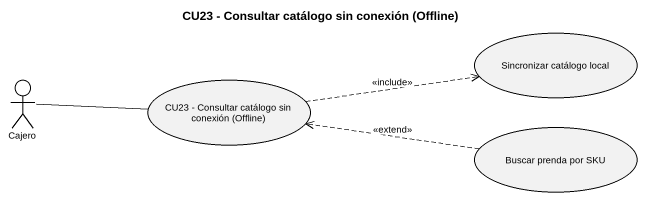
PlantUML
@startuml
title CU23 - Consultar catálogo sin conexión (Offline)
usecase "Sincronizar catálogo local" as Sincronizar_catálogo_local
actor Cajero
usecase "CU23 - Consultar catálogo sin conexión (Offline)" as CU23_Consultar_catálogo_sin
usecase "Buscar prenda por SKU" as Buscar_prenda_por_SKU
Cajero -right- CU23_Consultar_catálogo_sin
CU23_Consultar_catálogo_sin .right.> Sincronizar_catálogo_local : <<include>>
Buscar_prenda_por_SKU .left.> CU23_Consultar_catálogo_sin : <<extend>>
@enduml
